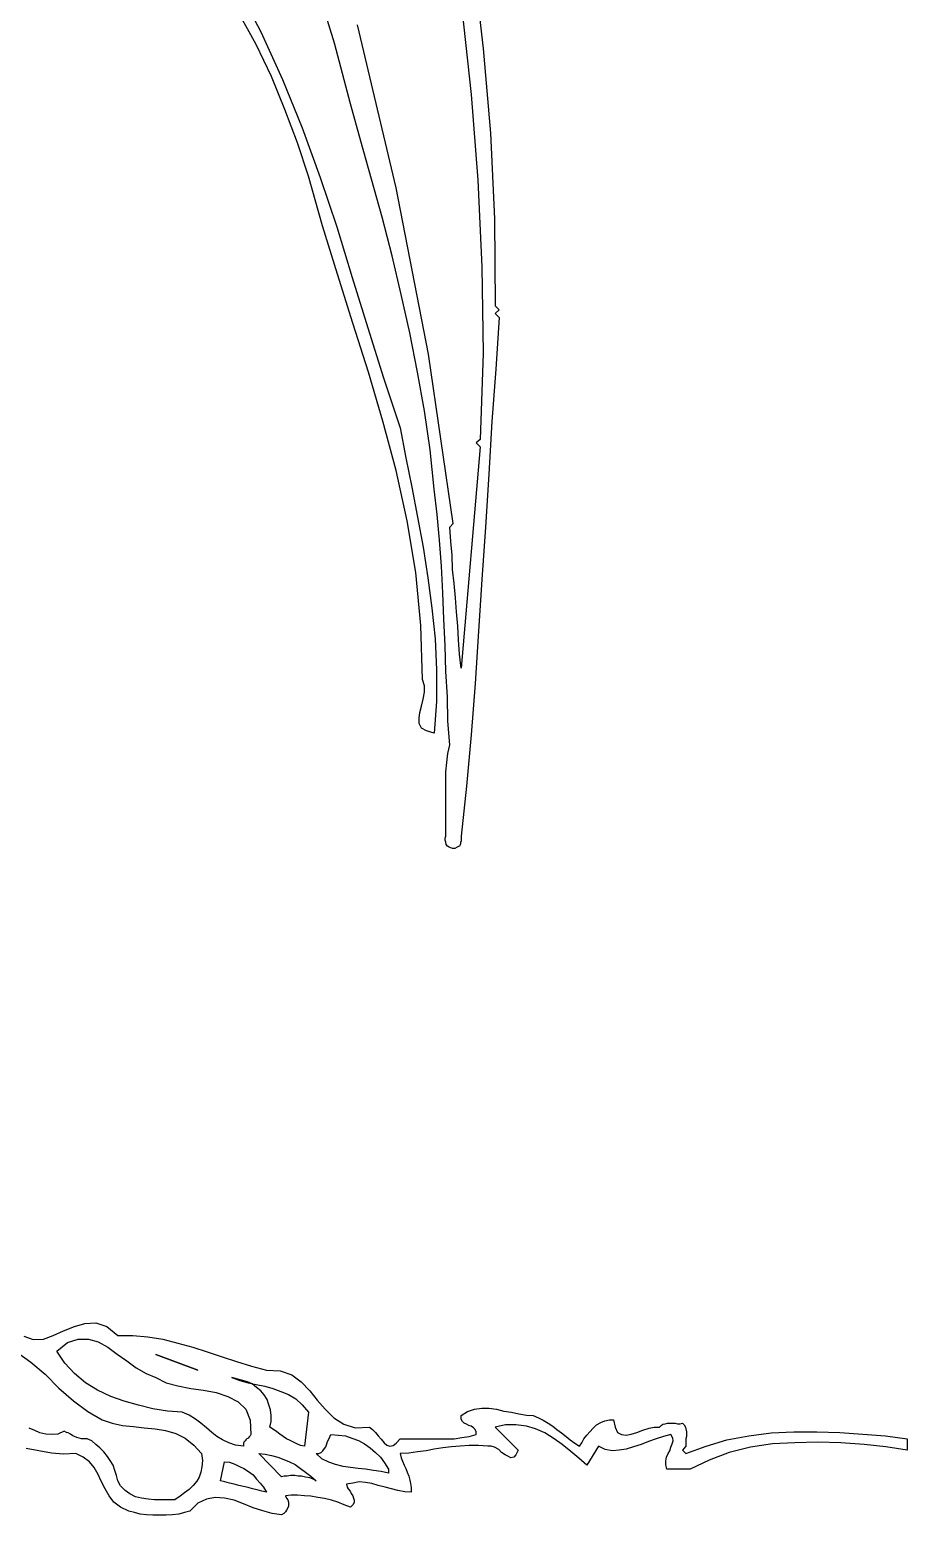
# Model space of a CAD drawing. Extents: x 0.04 to 7.37, y 0.02 to 7.76.
# Drawn here: x 5.741 to 7.264, y 0.032 to 2.611 of the extents above; entities that cross this region are included whole.
import ezdxf

# ---------------------------------------------------------------- set-up
doc = ezdxf.new("R2010")
doc.units = 0
doc.layers.add('1', color=7, linetype='Continuous')

msp = doc.modelspace()

# ---------------------------------------------------------------- linework, layer by layer
for points in [[(6.511, 2.725), (6.528, 2.579), (6.541, 2.432), (6.548, 2.283), (6.549, 2.132), (6.556, 2.125), (6.549, 2.119), (6.556, 2.112), (6.55, 2.022), (6.543, 1.931), (6.538, 1.84), (6.532, 1.748), (6.526, 1.657), (6.52, 1.567), (6.514, 1.476), (6.507, 1.387), (6.499, 1.298), (6.49, 1.211), (6.49, 1.209), (6.49, 1.206), (6.49, 1.203), (6.489, 1.2), (6.489, 1.198), (6.488, 1.196), (6.487, 1.194), (6.485, 1.193), (6.483, 1.192), (6.479, 1.19), (6.475, 1.19), (6.472, 1.191), (6.469, 1.192), (6.466, 1.194), (6.464, 1.197), (6.463, 1.201), (6.462, 1.204), (6.462, 1.208), (6.463, 1.211), (6.463, 1.225), (6.463, 1.24), (6.463, 1.256), (6.463, 1.273), (6.463, 1.289), (6.463, 1.306), (6.463, 1.323), (6.465, 1.339), (6.467, 1.355), (6.47, 1.37), (6.467, 1.411), (6.466, 1.453), (6.463, 1.497), (6.462, 1.542), (6.46, 1.588), (6.458, 1.634), (6.456, 1.68), (6.452, 1.725), (6.448, 1.77), (6.443, 1.814), (6.436, 1.882), (6.426, 1.95), (6.414, 2.017), (6.401, 2.085), (6.386, 2.152), (6.37, 2.219), (6.353, 2.286), (6.334, 2.352), (6.316, 2.418), (6.298, 2.483), (6.27, 2.588), (6.238, 2.692)], [(6.1, 2.689), (6.142, 2.608), (6.18, 2.525), (6.214, 2.441), (6.245, 2.355), (6.274, 2.269), (6.301, 2.181), (6.328, 2.094), (6.355, 2.007), (6.384, 1.92), (6.394, 1.868), (6.404, 1.817), (6.414, 1.765), (6.424, 1.713), (6.432, 1.66), (6.439, 1.607), (6.445, 1.554), (6.447, 1.5), (6.447, 1.445), (6.443, 1.39), (6.43, 1.394), (6.421, 1.399), (6.417, 1.407), (6.417, 1.416), (6.418, 1.426), (6.421, 1.437), (6.424, 1.449), (6.426, 1.461), (6.426, 1.472), (6.423, 1.483), (6.42, 1.577), (6.411, 1.669), (6.396, 1.759), (6.377, 1.846), (6.354, 1.932), (6.329, 2.017), (6.302, 2.102), (6.275, 2.187), (6.249, 2.271), (6.225, 2.357), (6.206, 2.415), (6.184, 2.473), (6.161, 2.53), (6.134, 2.586), (6.104, 2.64)], [(5.731, 0.343), (5.747, 0.337), (5.765, 0.338), (5.782, 0.344), (5.8, 0.352), (5.819, 0.36), (5.837, 0.365), (5.856, 0.366), (5.875, 0.36), (5.894, 0.344), (5.92, 0.344), (5.946, 0.342), (5.972, 0.338), (5.998, 0.331), (6.024, 0.324), (6.049, 0.316), (6.075, 0.307), (6.1, 0.299), (6.126, 0.291), (6.152, 0.284), (6.176, 0.283), (6.196, 0.276), (6.212, 0.264), (6.227, 0.248), (6.24, 0.232), (6.254, 0.216), (6.269, 0.201), (6.286, 0.19), (6.306, 0.184), (6.331, 0.185), (6.336, 0.181), (6.341, 0.176), (6.346, 0.17), (6.351, 0.164), (6.356, 0.158), (6.361, 0.154), (6.366, 0.152), (6.372, 0.153), (6.377, 0.157), (6.384, 0.165), (6.397, 0.165), (6.411, 0.165), (6.424, 0.165), (6.438, 0.165), (6.451, 0.165), (6.465, 0.165), (6.478, 0.165), (6.491, 0.167), (6.504, 0.169), (6.516, 0.172), (6.516, 0.177), (6.514, 0.181), (6.511, 0.184), (6.507, 0.187), (6.503, 0.188), (6.499, 0.19), (6.495, 0.192), (6.492, 0.195), (6.49, 0.199), (6.49, 0.205), (6.501, 0.212), (6.513, 0.216), (6.526, 0.218), (6.538, 0.218), (6.551, 0.216), (6.564, 0.213), (6.577, 0.211), (6.59, 0.208), (6.603, 0.206), (6.615, 0.205), (6.624, 0.201), (6.632, 0.197), (6.641, 0.192), (6.649, 0.187), (6.656, 0.181), (6.664, 0.175), (6.672, 0.169), (6.679, 0.163), (6.687, 0.157), (6.695, 0.152), (6.699, 0.158), (6.703, 0.165), (6.708, 0.171), (6.713, 0.177), (6.719, 0.183), (6.725, 0.189), (6.732, 0.193), (6.739, 0.196), (6.747, 0.198), (6.754, 0.198), (6.757, 0.185), (6.761, 0.176), (6.768, 0.172), (6.776, 0.171), (6.785, 0.173), (6.795, 0.176), (6.805, 0.18), (6.816, 0.183), (6.825, 0.185), (6.834, 0.185), (6.837, 0.188), (6.84, 0.19), (6.844, 0.191), (6.848, 0.192), (6.852, 0.192), (6.857, 0.192), (6.861, 0.192), (6.865, 0.191), (6.87, 0.191), (6.874, 0.192), (6.877, 0.189), (6.879, 0.185), (6.88, 0.182), (6.881, 0.177), (6.881, 0.173), (6.881, 0.169), (6.88, 0.165), (6.88, 0.16), (6.88, 0.156), (6.88, 0.152), (6.874, 0.145), (6.88, 0.139), (6.915, 0.152), (6.951, 0.163), (6.989, 0.17), (7.028, 0.175), (7.067, 0.177), (7.107, 0.177), (7.147, 0.176), (7.187, 0.173), (7.226, 0.17), (7.264, 0.165), (7.264, 0.145), (7.227, 0.151), (7.189, 0.155), (7.149, 0.158), (7.109, 0.159), (7.069, 0.158), (7.03, 0.156), (6.992, 0.15), (6.955, 0.141), (6.92, 0.128), (6.887, 0.112), (6.847, 0.112), (6.845, 0.12), (6.845, 0.126), (6.846, 0.133), (6.849, 0.139), (6.852, 0.144), (6.854, 0.15), (6.856, 0.156), (6.858, 0.161), (6.857, 0.166), (6.854, 0.172), (6.841, 0.169), (6.828, 0.165), (6.815, 0.16), (6.802, 0.155), (6.789, 0.151), (6.776, 0.147), (6.764, 0.145), (6.752, 0.144), (6.74, 0.146), (6.728, 0.152), (6.708, 0.119), (6.694, 0.131), (6.68, 0.143), (6.665, 0.155), (6.651, 0.165), (6.635, 0.175), (6.619, 0.182), (6.603, 0.187), (6.585, 0.189), (6.567, 0.189), (6.549, 0.185), (6.589, 0.145), (6.585, 0.137), (6.581, 0.133), (6.576, 0.132), (6.572, 0.134), (6.566, 0.137), (6.56, 0.141), (6.555, 0.146), (6.548, 0.15), (6.542, 0.152), (6.536, 0.152), (6.52, 0.153), (6.504, 0.153), (6.488, 0.152), (6.473, 0.151), (6.458, 0.149), (6.443, 0.147), (6.429, 0.144), (6.414, 0.142), (6.399, 0.14), (6.384, 0.139), (6.386, 0.132), (6.388, 0.126), (6.391, 0.119), (6.394, 0.113), (6.396, 0.107), (6.399, 0.1), (6.401, 0.093), (6.402, 0.087), (6.403, 0.08), (6.403, 0.072), (6.392, 0.073), (6.38, 0.075), (6.369, 0.078), (6.358, 0.081), (6.346, 0.084), (6.335, 0.087), (6.324, 0.089), (6.313, 0.09), (6.302, 0.088), (6.291, 0.086), (6.292, 0.081), (6.294, 0.078), (6.297, 0.074), (6.299, 0.07), (6.302, 0.066), (6.303, 0.062), (6.304, 0.058), (6.304, 0.054), (6.302, 0.05), (6.298, 0.046), (6.287, 0.05), (6.276, 0.055), (6.265, 0.058), (6.253, 0.061), (6.241, 0.063), (6.229, 0.065), (6.218, 0.066), (6.206, 0.067), (6.195, 0.067), (6.185, 0.066), (6.187, 0.062), (6.189, 0.059), (6.19, 0.055), (6.19, 0.052), (6.19, 0.048), (6.189, 0.045), (6.187, 0.041), (6.185, 0.038), (6.182, 0.035), (6.178, 0.033), (6.162, 0.035), (6.146, 0.04), (6.129, 0.045), (6.112, 0.052), (6.096, 0.058), (6.079, 0.062), (6.063, 0.063), (6.048, 0.06), (6.033, 0.053), (6.019, 0.039), (6.01, 0.037), (6, 0.034), (5.989, 0.033), (5.978, 0.032), (5.966, 0.032), (5.955, 0.032), (5.944, 0.033), (5.933, 0.034), (5.923, 0.037), (5.913, 0.039), (5.899, 0.046), (5.887, 0.055), (5.879, 0.066), (5.872, 0.078), (5.865, 0.091), (5.86, 0.103), (5.853, 0.115), (5.845, 0.125), (5.834, 0.133), (5.821, 0.139), (5.8, 0.138), (5.779, 0.14), (5.757, 0.144), (5.735, 0.148)]]:
    msp.add_lwpolyline(points)
at = {"layer": '1'}
for points in [[(6.491, 2.648), (6.507, 2.499), (6.519, 2.35), (6.526, 2.2), (6.528, 2.05), (6.523, 1.9), (6.516, 1.894), (6.523, 1.887), (6.49, 1.503), (6.487, 1.527), (6.485, 1.552), (6.484, 1.576), (6.482, 1.601), (6.48, 1.625), (6.478, 1.65), (6.475, 1.674), (6.474, 1.699), (6.472, 1.723), (6.47, 1.748), (6.476, 1.754), (6.433, 2.048), (6.377, 2.337), (6.31, 2.62)], [(5.96, 0.271), (5.978, 0.262), (5.998, 0.257), (6.021, 0.252), (6.043, 0.249), (6.065, 0.245), (6.085, 0.238), (6.103, 0.229), (6.116, 0.216), (6.124, 0.197), (6.125, 0.172), (6.124, 0.17), (6.122, 0.168), (6.12, 0.166), (6.118, 0.165), (6.116, 0.163), (6.115, 0.161), (6.113, 0.159), (6.112, 0.157), (6.112, 0.155), (6.112, 0.152), (6.098, 0.154), (6.087, 0.158), (6.076, 0.163), (6.066, 0.169), (6.057, 0.176), (6.048, 0.184), (6.038, 0.192), (6.029, 0.199), (6.018, 0.206), (6.006, 0.211), (5.98, 0.213), (5.955, 0.217), (5.93, 0.223), (5.905, 0.23), (5.882, 0.238), (5.859, 0.249), (5.838, 0.262), (5.819, 0.278), (5.802, 0.296), (5.788, 0.317), (5.807, 0.332), (5.825, 0.338), (5.843, 0.338), (5.86, 0.333), (5.877, 0.324), (5.893, 0.312), (5.91, 0.3), (5.926, 0.288), (5.943, 0.278), (5.96, 0.271)], [(5.718, 0.316), (5.743, 0.298), (5.768, 0.277), (5.792, 0.253), (5.817, 0.231), (5.842, 0.212), (5.867, 0.198), (5.884, 0.192), (5.902, 0.188), (5.921, 0.186), (5.94, 0.184), (5.959, 0.182), (5.977, 0.179), (5.995, 0.174), (6.011, 0.166), (6.026, 0.154), (6.039, 0.139), (6.041, 0.127), (6.04, 0.116), (6.038, 0.107), (6.035, 0.098), (6.031, 0.091), (6.025, 0.084), (6.018, 0.077), (6.01, 0.071), (6.002, 0.065), (5.993, 0.059), (5.981, 0.059), (5.97, 0.059), (5.958, 0.059), (5.947, 0.06), (5.935, 0.062), (5.925, 0.064), (5.915, 0.069), (5.907, 0.075), (5.899, 0.083), (5.894, 0.092), (5.892, 0.101), (5.889, 0.11), (5.886, 0.119), (5.881, 0.127), (5.876, 0.134), (5.87, 0.142), (5.863, 0.149), (5.856, 0.155), (5.849, 0.161), (5.841, 0.165), (5.836, 0.165), (5.831, 0.165), (5.827, 0.166), (5.823, 0.167), (5.819, 0.169), (5.816, 0.17), (5.812, 0.173), (5.808, 0.175), (5.805, 0.176), (5.801, 0.178), (5.79, 0.173), (5.779, 0.172), (5.769, 0.173), (5.759, 0.175), (5.75, 0.179), (5.74, 0.183)], [(5.96, 0.311), (6.033, 0.284), (5.96, 0.311)], [(6.225, 0.211), (6.218, 0.152), (6.211, 0.153), (6.205, 0.156), (6.199, 0.159), (6.193, 0.162), (6.187, 0.165), (6.181, 0.169), (6.175, 0.173), (6.17, 0.177), (6.164, 0.181), (6.158, 0.185), (6.16, 0.195), (6.16, 0.205), (6.159, 0.215), (6.156, 0.224), (6.153, 0.233), (6.148, 0.241), (6.142, 0.248), (6.135, 0.254), (6.127, 0.26), (6.119, 0.264), (6.092, 0.271), (6.106, 0.266), (6.12, 0.262), (6.134, 0.259), (6.149, 0.256), (6.163, 0.252), (6.177, 0.247), (6.19, 0.242), (6.203, 0.234), (6.214, 0.224), (6.225, 0.211)], [(6.364, 0.112), (6.364, 0.105), (6.351, 0.108), (6.338, 0.11), (6.324, 0.112), (6.311, 0.113), (6.298, 0.115), (6.285, 0.117), (6.272, 0.12), (6.26, 0.124), (6.248, 0.13), (6.238, 0.139), (6.243, 0.139), (6.247, 0.141), (6.25, 0.144), (6.253, 0.148), (6.255, 0.151), (6.257, 0.156), (6.258, 0.16), (6.26, 0.164), (6.262, 0.168), (6.264, 0.172), (6.277, 0.171), (6.289, 0.17), (6.3, 0.166), (6.312, 0.162), (6.322, 0.156), (6.332, 0.149), (6.341, 0.141), (6.35, 0.133), (6.357, 0.123), (6.364, 0.112)], [(6.238, 0.092), (6.233, 0.095), (6.227, 0.097), (6.22, 0.098), (6.213, 0.1), (6.207, 0.1), (6.201, 0.101), (6.194, 0.101), (6.188, 0.1), (6.183, 0.1), (6.178, 0.099), (6.139, 0.139), (6.15, 0.138), (6.161, 0.136), (6.172, 0.133), (6.182, 0.129), (6.192, 0.125), (6.202, 0.12), (6.211, 0.113), (6.22, 0.107), (6.229, 0.1), (6.238, 0.092)], [(6.152, 0.072), (6.144, 0.074), (6.136, 0.076), (6.128, 0.078), (6.12, 0.08), (6.112, 0.082), (6.104, 0.084), (6.096, 0.086), (6.088, 0.088), (6.08, 0.09), (6.072, 0.092), (6.079, 0.125), (6.088, 0.124), (6.097, 0.121), (6.105, 0.117), (6.113, 0.113), (6.121, 0.108), (6.129, 0.102), (6.135, 0.095), (6.141, 0.088), (6.147, 0.081), (6.152, 0.072)]]:
    msp.add_lwpolyline(points, dxfattribs=at)

doc.saveas('drawing.dxf')
